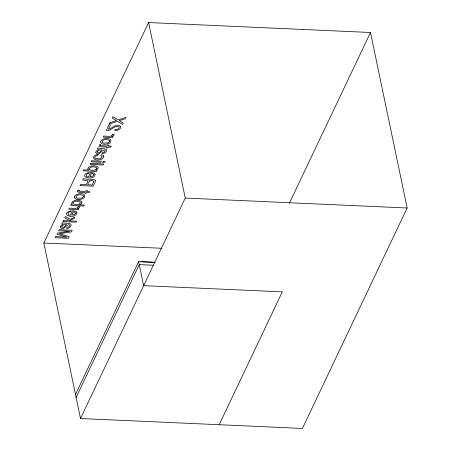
<?xml version="1.0" encoding="UTF-8"?>
<svg xmlns="http://www.w3.org/2000/svg" width="451" height="451" viewBox="0 0 451 451"><rect width="100%" height="100%" fill="white"/><g stroke="black" fill="none" stroke-linecap="round" stroke-linejoin="round"><path stroke-width="0.68" d="M43.843 242.999L148.599 22.55L370.491 32.495L407.157 208.001L302.401 428.45L80.509 418.505L43.843 242.999L161.813 248.281M75.492 394.495L138.62 261.653L154.811 262.381M76.106 397.427L139.229 264.585L153.306 265.216M80.509 418.505L185.265 198.057L148.599 22.55M289.283 203.39L370.491 32.495M219.175 424.718L282.298 291.876L143.638 285.663L138.62 261.653M185.265 198.057L407.157 208.001M141 261.665L155.065 262.296M74.33 197.11C74.911 200.441 79.962 199.601 82.358 198.863A4.183 2.43 -11.8 0 0 84.399 197.453C86.722 192.098 75.12 192.746 74.33 197.11M81.986 202.009L81.462 203.576L79.528 204.81L84.286 205.025L83.813 206.022L70.644 205.43L71.095 204.483L72.318 204.54L71.467 203.333C72.853 199.658 79.754 199.021 81.986 202.009M100.562 141.902C101.148 145.233 106.199 144.393 108.595 143.655A4.183 2.43 -11.8 0 0 110.636 142.245C112.959 136.89 101.357 137.538 100.562 141.902M95.358 180.693L95.043 182.294L93.199 186.173L80.075 185.586L80.616 184.453L86.242 184.701L87.471 182.119L87.714 181.088L87.274 180.62L82.725 180.017L83.384 178.624L88.075 179.419L89.123 180.417C90.798 179.244 93.402 178.855 95.093 180.158L95.358 180.693M60.197 226.836C62.593 232.361 66.551 224.147 69.24 224.699L69.651 225.466L68.958 226.768L66.996 227.394L66.539 228.353C68.783 228.646 71.523 226.785 71.01 224.344C68.693 222.422 64.048 223.888 62.447 222.585L61.883 223.752L62.977 224.299L61.432 225.15L60.197 226.836M95.691 152.139C98.087 157.67 102.044 149.456 104.733 150.008L105.145 150.775L104.452 152.077L102.49 152.703L102.039 153.661C104.282 153.949 107.017 152.094 106.504 149.653C104.187 147.731 99.541 149.196 97.94 147.894L97.377 149.061L98.47 149.608L96.926 150.459L95.691 152.139M120.823 126.793C120.665 129.758 117.147 130.796 114.65 130.564L115.146 129.522C116.708 129.623 119.019 129.223 119.205 127.312L118.951 126.793C114.283 124.747 111.256 131.636 106.301 130.395L108.967 124.786L110.489 124.854L108.364 129.319C112.164 128.518 117.373 122.148 120.823 126.793M103.815 156.373C103.493 161.565 89.693 160.962 94.524 155.651A3.478 2.018 -11.8 0 1 96.486 154.794L98.273 154.569L97.799 155.567L95.877 156.007L94.665 157.388A2.092 1.212 -11.8 0 0 95.189 158.262C97.354 158.966 101.475 159.428 102.276 156.627L100.765 155.702L101.238 154.704L103.251 155.291L103.815 156.373M78.987 190.547L78.897 190.953L79.461 191.201L85.707 191.478L86.169 190.502L87.483 190.564L87.02 191.54L89.693 191.658L89.197 192.695L86.524 192.577L86.135 193.406L84.822 193.344L85.211 192.521L78.88 192.233L77.324 191.743L77.916 190.136L79.184 190.192L78.987 190.547M100.59 145.087L100.5 145.493L101.063 145.735L107.31 146.017L107.772 145.042L109.086 145.098L108.623 146.079L111.296 146.197L110.799 147.235L108.127 147.116L107.738 147.945L106.425 147.883L106.814 147.054L100.483 146.772L98.932 146.282L99.519 144.67L100.787 144.732L100.59 145.087M61.821 226.25L62.215 227.298L64.025 227.191L66.551 224.513L63.879 224.609L61.821 226.25M97.315 151.553L97.709 152.607L99.524 152.5L102.044 149.822L99.372 149.918L97.315 151.553M78.299 206.603C76.817 209.878 71.901 207.781 69.336 208.187L68.851 209.213L78.418 209.642L78.88 208.666L77.228 208.593L79.438 207.578L79.996 206.676L78.299 206.603M112.564 134.505C111.081 137.78 106.16 135.683 103.595 136.089L103.11 137.115L112.677 137.544L113.139 136.568L111.487 136.495L113.703 135.48L114.261 134.584L112.564 134.505M96.79 168.229C95.747 170.89 91.277 170.771 89.298 169.305L89.213 168.888C90.285 166.222 94.699 166.396 96.689 167.806L96.79 168.229M73.034 202.809L72.983 203.762C74.894 205.273 79.872 205.374 80.396 202.392C78.598 200.746 74.635 200.768 73.034 202.809M88.013 168.195L87.934 169.373L88.565 170.027L83.677 169.807L83.193 170.833L96.531 171.431L97.004 170.433L95.736 170.377C103.939 166.019 89.8 163.747 88.013 168.195M76.924 212.99C74.528 220.37 58.545 213.932 71.196 210.724L70.717 211.733C67.915 211.457 66.517 215.719 70.379 215.172L72.504 210.696L76.061 211.367L76.924 212.99M95.133 174.672C92.737 182.052 76.755 175.608 89.405 172.406L88.926 173.415C86.124 173.139 84.726 177.401 88.588 176.854L90.713 172.378L94.276 173.049L95.133 174.672M83.525 196.298L83.091 197.228A2.317 1.347 -11.8 0 1 81.597 198.113L77.33 198.248L75.836 197.29C76.281 194.161 81.586 194.206 83.469 195.875L83.525 196.298M109.756 141.09L109.328 142.02A2.317 1.347 -11.8 0 1 107.828 142.905L103.561 143.04L102.067 142.082C102.518 138.953 107.823 138.998 109.706 140.667L109.756 141.09M75.452 213.176L74.415 214.546L71.67 215.2L73.282 211.807L74.815 212.173L75.452 213.176M93.661 174.853L92.624 176.228L89.879 176.882L91.491 173.488L93.024 173.855L93.661 174.853M93.712 181.674L92.213 184.972L87.725 184.769C87.911 182.074 91.373 178.957 93.701 181.257L93.712 181.674M55.823 236.623L55.31 237.711L68.434 238.297L69.206 236.668L59.25 233.765L71.483 231.87L72.25 230.264L59.126 229.677L58.613 230.754L69.691 231.228L57.486 233.122L56.956 234.244L66.878 237.147L55.823 236.623M63.428 220.618L62.96 221.604L76.084 222.196L76.552 221.21L68.93 220.866L74.252 218.414L74.872 217.1L70.176 219.282L65.367 216.542L64.741 217.856L68.659 219.975L67.019 220.781L63.428 220.618M90.634 163.369L90.144 164.395L103.268 164.987L103.758 163.955L90.634 163.369M91.863 160.787L91.367 161.83L100.889 162.253L101.385 161.21L91.863 160.787M109.982 122.655L109.334 124.025L117.486 121.325L122.542 124.425L123.219 123.005L119.216 120.637L125.243 118.743L125.885 117.39L118.156 119.915L112.829 116.662L112.158 118.072L116.482 120.575L109.982 122.655M103.161 161.289L102.665 162.337L104.491 162.416L104.987 161.373L103.161 161.289"/></g></svg>
